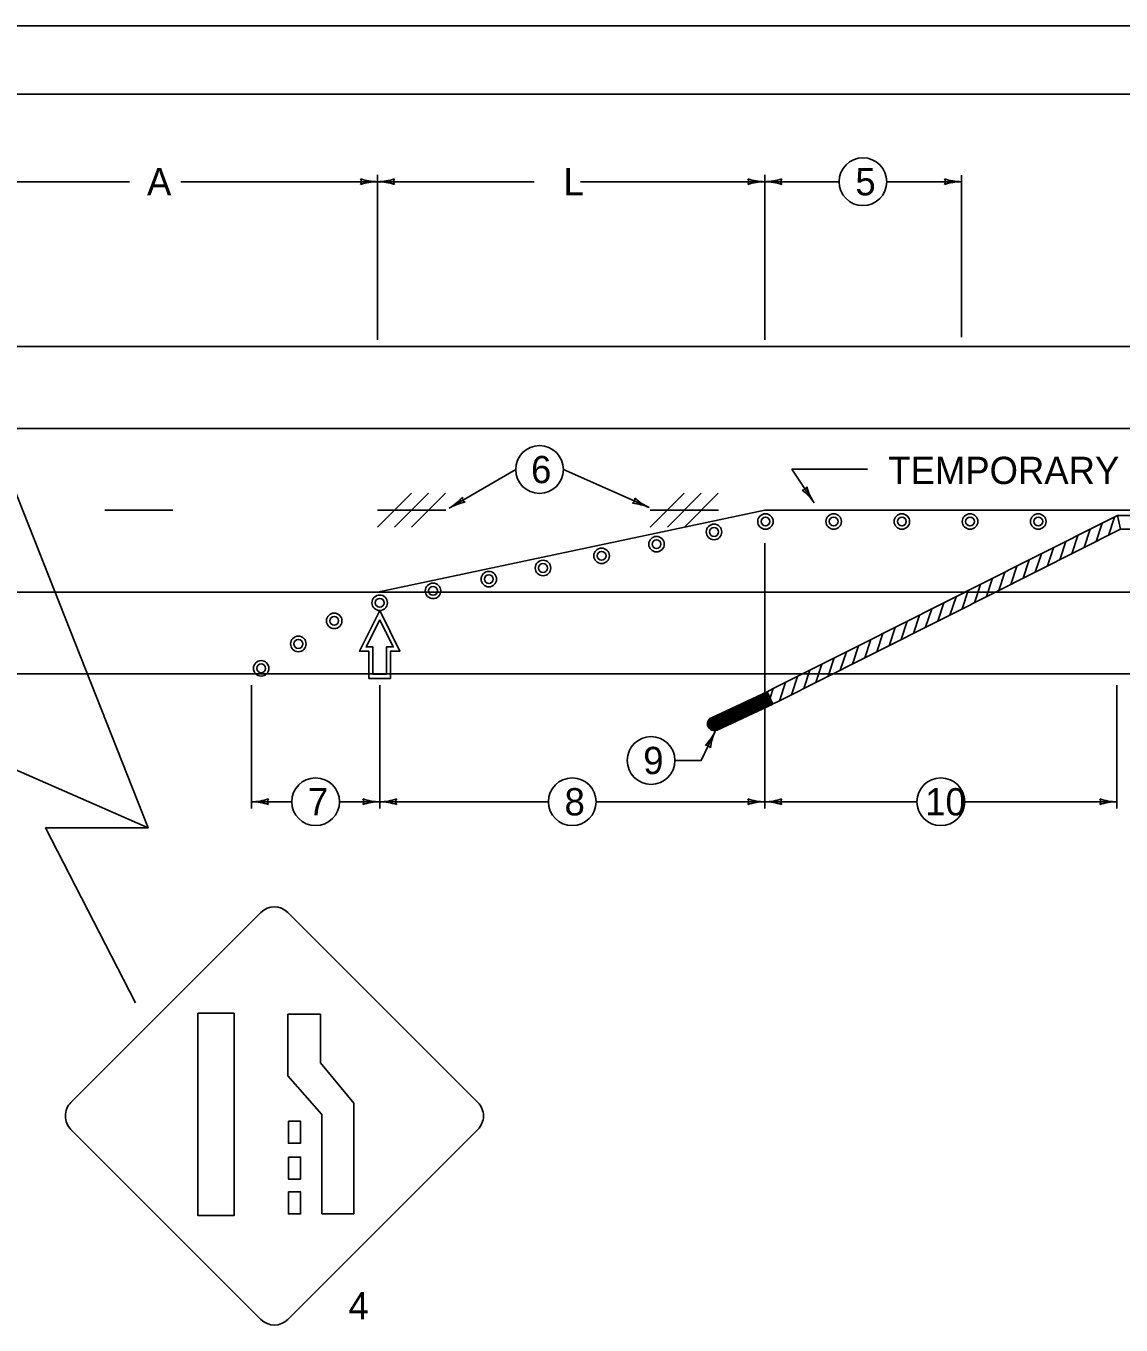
# Model space of a CAD drawing. Extents: x 1000 to 1286, y 1000 to 1022.
# Drawn here: x 1119.22 to 1127.25, y 1012.48 to 1022 of the extents above; entities that cross this region are included whole.
import ezdxf

# ---------------------------------------------------------------- set-up
doc = ezdxf.new("R2010")
doc.units = 0
doc.layers.add('Level 1', color=7, linetype='Continuous')
doc.layers.add('Level 10', color=7, linetype='Continuous')

msp = doc.modelspace()

# ---------------------------------------------------------------- linework, layer by layer
at = {"layer": 'Level 1'}
for p, q in [((1118.5513, 1020.8583), (1119.9833, 1020.8583)), ((1120.3589, 1020.8583), (1121.8013, 1020.8583)), ((1121.8013, 1019.7), (1121.8013, 1020.9083)), ((1121.8013, 1020.8583), (1122.9507, 1020.8583)), ((1123.2887, 1020.8583), (1124.6403, 1020.8583)), ((1124.6403, 1019.7), (1124.6403, 1020.9083)), ((1124.6403, 1020.8583), (1125.1851, 1020.8583)), ((1125.5351, 1020.8583), (1126.0819, 1020.8583)), ((1126.0819, 1019.7188), (1126.0819, 1020.9052)), ((1107.25, 1019.65), (1135.25, 1019.65)), ((1107.1365, 1019.05), (1135.1365, 1019.05)), ((1122.8139, 1018.7482), (1122.3254, 1018.4642)), ((1123.1639, 1018.7482), (1123.7928, 1018.4695)), ((1125.3934, 1018.7503), (1124.8379, 1018.7503)), ((1124.8379, 1018.7503), (1125.0013, 1018.5049)), ((1121.801, 1018.325), (1122.0497, 1018.5737)), ((1121.926, 1018.325), (1122.1747, 1018.5737)), ((1122.051, 1018.325), (1122.2997, 1018.5737)), ((1123.801, 1018.325), (1124.0497, 1018.5737)), ((1123.926, 1018.325), (1124.1747, 1018.5737)), ((1124.051, 1018.325), (1124.2997, 1018.5737)), ((1119.801, 1018.45), (1120.301, 1018.45)), ((1121.801, 1018.45), (1122.301, 1018.45)), ((1121.8013, 1017.85), (1124.6403, 1018.4505)), ((1123.801, 1018.45), (1124.301, 1018.45)), ((1127.2253, 1018.4105), (1126.579, 1018.0853)), ((1127.2043, 1018.3999), (1127.16, 1018.2656)), ((1127.2253, 1018.4105), (1127.7572, 1018.4105)), ((1127.2253, 1018.4105), (1127.2493, 1018.3105)), ((1127.2493, 1018.3105), (1126.6238, 1017.996)), ((1127.0258, 1018.31), (1126.9813, 1018.1758)), ((1127.115, 1018.3548), (1127.0706, 1018.2207)), ((1127.2493, 1018.3105), (1127.2493, 1018.3105)), ((1127.2493, 1018.3105), (1127.7572, 1018.3105)), ((1124.6403, 1018.2078), (1124.6403, 1016.2623)), ((1126.8471, 1018.2202), (1126.8025, 1018.0858)), ((1126.9363, 1018.2651), (1126.8919, 1018.1308)), ((1126.6683, 1018.1303), (1126.6238, 1017.996)), ((1126.7577, 1018.1753), (1126.7133, 1018.041)), ((1126.5788, 1018.0854), (1125.9535, 1017.7708)), ((1126.4895, 1018.0403), (1126.4451, 1017.9062)), ((1126.5788, 1018.0854), (1126.5345, 1017.9511)), ((1126.6238, 1017.996), (1125.9983, 1017.6815)), ((1126.2216, 1017.9057), (1126.177, 1017.7713)), ((1126.3108, 1017.9506), (1126.2664, 1017.8163)), ((1126.4003, 1017.9955), (1126.3558, 1017.8613)), ((1107.3775, 1017.85), (1135.3775, 1017.85)), ((1126.0428, 1017.8158), (1125.9983, 1017.6815)), ((1126.1322, 1017.8608), (1126.0878, 1017.7265)), ((1125.9533, 1017.7709), (1125.328, 1017.4563)), ((1125.864, 1017.7258), (1125.8196, 1017.5917)), ((1125.9533, 1017.7709), (1125.909, 1017.6366)), ((1125.9983, 1017.6815), (1125.3728, 1017.367)), ((1125.6853, 1017.6361), (1125.6409, 1017.5018)), ((1125.7748, 1017.681), (1125.7303, 1017.5468)), ((1125.5067, 1017.5463), (1125.4623, 1017.412)), ((1125.5961, 1017.5912), (1125.5515, 1017.4568)), ((1125.3278, 1017.4564), (1124.7025, 1017.1418)), ((1125.3278, 1017.4564), (1125.2835, 1017.3221)), ((1125.4173, 1017.5013), (1125.3728, 1017.367)), ((1125.3728, 1017.367), (1124.7473, 1017.0525)), ((1125.1493, 1017.3665), (1125.1048, 1017.2323)), ((1125.2385, 1017.4113), (1125.1941, 1017.2772)), ((1107.25, 1017.25), (1135.25, 1017.25)), ((1121.8668, 1017.2473), (1121.7668, 1017.2473)), ((1124.9706, 1017.2767), (1124.926, 1017.1423)), ((1125.0598, 1017.3216), (1125.0154, 1017.1873)), ((1120.8773, 1017.1673), (1120.8773, 1016.2623)), ((1121.8968, 1017.2173), (1121.7368, 1017.2173)), ((1121.8173, 1017.1673), (1121.8173, 1016.2623)), ((1124.7023, 1017.1419), (1124.657, 1017.1191)), ((1124.7023, 1017.1419), (1124.6798, 1017.0738)), ((1124.7918, 1017.1868), (1124.7473, 1017.0525)), ((1124.8812, 1017.2318), (1124.8368, 1017.0975)), ((1127.2218, 1017.1673), (1127.2218, 1016.2623)), ((1124.6698, 1017.0919), (1124.2203, 1016.8823)), ((1124.6655, 1017.1009), (1124.2214, 1016.8938)), ((1124.6739, 1017.0828), (1124.2217, 1016.8719)), ((1124.6782, 1017.0738), (1124.225, 1016.8624)), ((1124.6613, 1017.11), (1124.2263, 1016.9072)), ((1124.6824, 1017.0647), (1124.2302, 1016.8538)), ((1124.6866, 1017.0556), (1124.2373, 1016.8461)), ((1124.6908, 1017.0466), (1124.2468, 1016.8395)), ((1124.657, 1017.1191), (1124.2492, 1016.9289)), ((1124.6993, 1017.0284), (1124.657, 1017.1191)), ((1124.7473, 1017.0525), (1124.7021, 1017.0298)), ((1124.6951, 1017.0375), (1124.2601, 1016.8347)), ((1124.6993, 1017.0284), (1124.2915, 1016.8383)), ((1127.2218, 1016.8919), (1127.2218, 1016.8919)), ((1120.1183, 1016.1203), (1118.6417, 1016.7678)), ((1120.8773, 1016.3123), (1121.1723, 1016.3123)), ((1121.5223, 1016.3123), (1121.8173, 1016.3123)), ((1121.8173, 1016.3123), (1123.0538, 1016.3123)), ((1123.4038, 1016.3123), (1124.6403, 1016.3123)), ((1124.6403, 1016.3123), (1125.7559, 1016.3123)), ((1126.1059, 1016.3123), (1127.2218, 1016.3123)), ((1119.5534, 1014.1084), (1120.9455, 1015.5005)), ((1122.5365, 1014.1084), (1121.1444, 1015.5005)), ((1121.1439, 1014.3032), (1121.1439, 1014.7541)), ((1121.1439, 1014.7541), (1121.3824, 1014.7541)), ((1121.3824, 1014.7541), (1121.3824, 1014.3982)), ((1121.3824, 1014.3982), (1121.6284, 1014.1038)), ((1121.3936, 1014.0199), (1121.1439, 1014.3032)), ((1121.6284, 1014.1038), (1121.6284, 1013.2913)), ((1121.3936, 1013.2913), (1121.3936, 1014.0199)), ((1120.9455, 1012.5174), (1119.5534, 1013.9095)), ((1121.1444, 1012.5174), (1122.5365, 1013.9095)), ((1121.6284, 1013.2913), (1121.3936, 1013.2913))]:
    msp.add_line(p, q, dxfattribs=at)
for points in [[(1118.6288, 1019.8894), (1120.1183, 1016.1203), (1119.367, 1016.1203), (1120.0276, 1014.8379)], [(1124.6403, 1018.4505), (1127.3085, 1018.4505), (1130.4615, 1018.4499)], [(1121.7368, 1017.2173), (1121.7368, 1017.4173), (1121.6681, 1017.4173), (1121.8173, 1017.7143)], [(1121.8173, 1017.7143), (1121.9653, 1017.4173), (1121.8968, 1017.4173), (1121.8968, 1017.2173)], [(1121.7668, 1017.2473), (1121.7668, 1017.2473), (1121.7668, 1017.4473), (1121.7168, 1017.4473), (1121.8172, 1017.6473)], [(1121.8172, 1017.6473), (1121.9168, 1017.4473), (1121.8668, 1017.4473), (1121.8668, 1017.2473)], [(1121.9168, 1017.4474), (1121.9168, 1017.4473)], [(1123.9818, 1016.6151), (1124.1741, 1016.6151), (1124.2778, 1016.8293)]]:
    msp.add_lwpolyline(points, dxfattribs=at)
for points in [[(1120.4842, 1014.7616), (1120.7488, 1014.7616), (1120.7488, 1013.2783), (1120.4842, 1013.2783)], [(1121.1476, 1013.9696), (1121.237, 1013.9696), (1121.237, 1013.8094), (1121.1476, 1013.8094)], [(1121.1476, 1013.7069), (1121.237, 1013.7069), (1121.237, 1013.5466), (1121.1476, 1013.5466)], [(1121.1476, 1013.4516), (1121.237, 1013.4516), (1121.237, 1013.2913), (1121.1476, 1013.2913)]]:
    msp.add_lwpolyline(points, close=True, dxfattribs=at)
for centre, radius in [((1125.3601, 1020.8583), 0.175), ((1122.9889, 1018.7482), 0.175), ((1124.6455, 1018.3671), 0.0569), ((1124.6455, 1018.3671), 0.0325), ((1125.1455, 1018.3671), 0.0569), ((1125.1455, 1018.3671), 0.0325), ((1125.6455, 1018.3671), 0.0569), ((1125.6455, 1018.3671), 0.0325), ((1126.1455, 1018.3671), 0.0569), ((1126.1455, 1018.3671), 0.0325), ((1126.6455, 1018.3671), 0.0569), ((1126.6455, 1018.3671), 0.0325), ((1124.2683, 1018.2907), 0.0569), ((1124.2683, 1018.2907), 0.0325), ((1123.8468, 1018.201), 0.0569), ((1123.8468, 1018.201), 0.0325), ((1123.4439, 1018.1155), 0.0569), ((1123.4439, 1018.1155), 0.0325), ((1122.6172, 1017.9448), 0.0569), ((1123.0145, 1018.0262), 0.0569), ((1123.0145, 1018.0262), 0.0325), ((1122.2082, 1017.8585), 0.0569), ((1122.6172, 1017.9448), 0.0325), ((1121.8172, 1017.7712), 0.0569), ((1122.2082, 1017.8585), 0.0325), ((1121.8172, 1017.7712), 0.0325), ((1121.4836, 1017.6387), 0.0569), ((1121.4836, 1017.6387), 0.0325), ((1121.2205, 1017.4696), 0.0569), ((1121.2205, 1017.4696), 0.0325), ((1120.948, 1017.2905), 0.0569), ((1120.948, 1017.2905), 0.0325), ((1123.8067, 1016.6151), 0.175), ((1121.3472, 1016.3123), 0.175), ((1123.2288, 1016.3123), 0.175), ((1125.9309, 1016.3123), 0.175)]:
    msp.add_circle(centre, radius, dxfattribs=at)
for centre, radius, start, end in [((1121.6528, 1020.8584), 0.0313, 318.7746, 40.89129), ((1121.8013, 1020.4677), 0.3906, 90, 108.66878), ((1121.8013, 1021.249), 0.3906, 251.34716, 269.99389), ((1121.8013, 1021.249), 0.3906, 269.98778, 270), ((1121.8013, 1021.249), 0.3906, 270, 288.66878), ((1121.8013, 1020.4677), 0.3906, 89.98778, 90), ((1121.8013, 1020.4677), 0.3906, 71.34716, 89.99389), ((1121.9499, 1020.8583), 0.0313, 138.7746, 220.89129), ((1124.4918, 1020.8584), 0.0313, 318.7746, 40.89129), ((1124.6403, 1020.4677), 0.3906, 90, 108.66878), ((1124.6403, 1021.249), 0.3906, 251.34716, 269.99389), ((1124.6403, 1021.249), 0.3906, 269.98778, 270), ((1124.6403, 1021.249), 0.3906, 270, 288.66878), ((1124.6403, 1020.4677), 0.3906, 89.98778, 90), ((1124.6403, 1020.4677), 0.3906, 71.34716, 89.99389), ((1124.7889, 1020.8583), 0.0313, 138.7746, 220.89129), ((1125.9334, 1020.8584), 0.0313, 318.7746, 40.89129), ((1126.0819, 1020.4677), 0.3906, 90, 108.66878), ((1126.0819, 1021.249), 0.3906, 251.34716, 269.99389), ((1126.0819, 1020.4677), 0.3906, 89.98778, 90), ((1124.919, 1018.6286), 0.0312, 262.43322, 344.54992), ((1124.6762, 1018.2884), 0.3906, 33.65863, 52.32741), ((1125.3265, 1018.7214), 0.3906, 195.00579, 213.65252), ((1122.1291, 1018.8019), 0.3906, 300.1725, 318.84128), ((1122.5217, 1018.1265), 0.3906, 101.51966, 120.16639), ((1122.4539, 1018.5388), 0.0312, 168.9471, 251.06379), ((1123.657, 1018.5297), 0.0312, 294.87413, 16.99083), ((1123.6345, 1018.1124), 0.3906, 66.09954, 84.76832), ((1123.951, 1018.8266), 0.3906, 227.44669, 246.09343), ((1124.6762, 1018.2884), 0.3906, 33.6464, 33.65863), ((1122.1291, 1018.8019), 0.3906, 300.16028, 300.1725), ((1123.6345, 1018.1124), 0.3906, 66.08731, 66.09954), ((1124.2703, 1016.8836), 0.05, 115, 295), ((1123.9261, 1016.9995), 0.3906, 315.52675, 334.17348), ((1124.6294, 1016.6592), 0.3906, 154.17959, 172.84838), ((1124.6294, 1016.6592), 0.3906, 154.16737, 154.17959), ((1124.213, 1016.6956), 0.0313, 22.95419, 105.07088), ((1120.8773, 1016.703), 0.3906, 269.98778, 270), ((1120.8773, 1016.703), 0.3906, 270, 288.66878), ((1120.8773, 1015.9217), 0.3906, 71.34716, 89.99389), ((1121.0258, 1016.3123), 0.0313, 138.7746, 220.89129), ((1121.6687, 1016.3124), 0.0313, 318.7746, 40.89129), ((1121.8173, 1015.9217), 0.3906, 90, 108.66878), ((1121.8173, 1016.703), 0.3906, 251.34716, 269.99389), ((1121.8173, 1016.703), 0.3906, 269.98778, 270), ((1121.8173, 1016.703), 0.3906, 270, 288.66878), ((1121.8173, 1015.9217), 0.3906, 71.34716, 89.99389), ((1121.8173, 1015.9217), 0.3906, 89.98778, 90), ((1121.9658, 1016.3123), 0.0313, 138.7746, 220.89129), ((1124.4918, 1016.3124), 0.0313, 318.7746, 40.89129), ((1124.6403, 1015.9217), 0.3906, 90, 108.66878), ((1124.6403, 1016.703), 0.3906, 251.34716, 269.99389), ((1124.6403, 1016.703), 0.3906, 269.98778, 270), ((1124.6403, 1016.703), 0.3906, 270, 288.66878), ((1124.6403, 1015.9217), 0.3906, 89.98778, 90), ((1124.6403, 1015.9217), 0.3906, 71.34716, 89.99389), ((1124.7889, 1016.3123), 0.0313, 138.7746, 220.89129), ((1127.0732, 1016.3124), 0.0313, 318.7746, 40.89129), ((1127.2218, 1015.9217), 0.3906, 90, 108.66878), ((1127.2218, 1016.703), 0.3906, 251.34716, 269.99389), ((1127.2218, 1015.9217), 0.3906, 89.98778, 90), ((1121.045, 1015.4011), 0.1406, 45.00008, 134.99993), ((1119.6529, 1014.0089), 0.1406, 134.99993, 225.00007), ((1122.4371, 1014.0089), 0.1406, 314.99993, 45.00007), ((1121.045, 1012.6168), 0.1406, 225.00007, 314.99993)]:
    msp.add_arc(centre, radius, start, end, dxfattribs=at)
at = {"layer": 'Level 10'}
for p, q in [((1136, 1022), (1100, 1022)), ((1135.5, 1021.5), (1107, 1021.5))]:
    msp.add_line(p, q, dxfattribs=at)

# ---------------------------------------------------------------- texts
at = {"layer": 'Level 1'}
for s, p in [('A', (1120.111, 1020.7583)), ('L', (1123.1642, 1020.7583)), ('5', (1125.3045, 1020.7583)), ('6', (1122.9268, 1018.6482)), ('TEMPORARY EDGE LINE', (1125.5457, 1018.6418)), ('9', (1123.7493, 1016.5151)), ('7', (1121.2906, 1016.2123)), ('8', (1123.1722, 1016.2123)), ('10', (1125.8168, 1016.2123)), ('4', (1121.5878, 1012.5174))]:
    msp.add_text(s, height=0.2, dxfattribs=at).set_placement(p)

doc.saveas('drawing.dxf')
